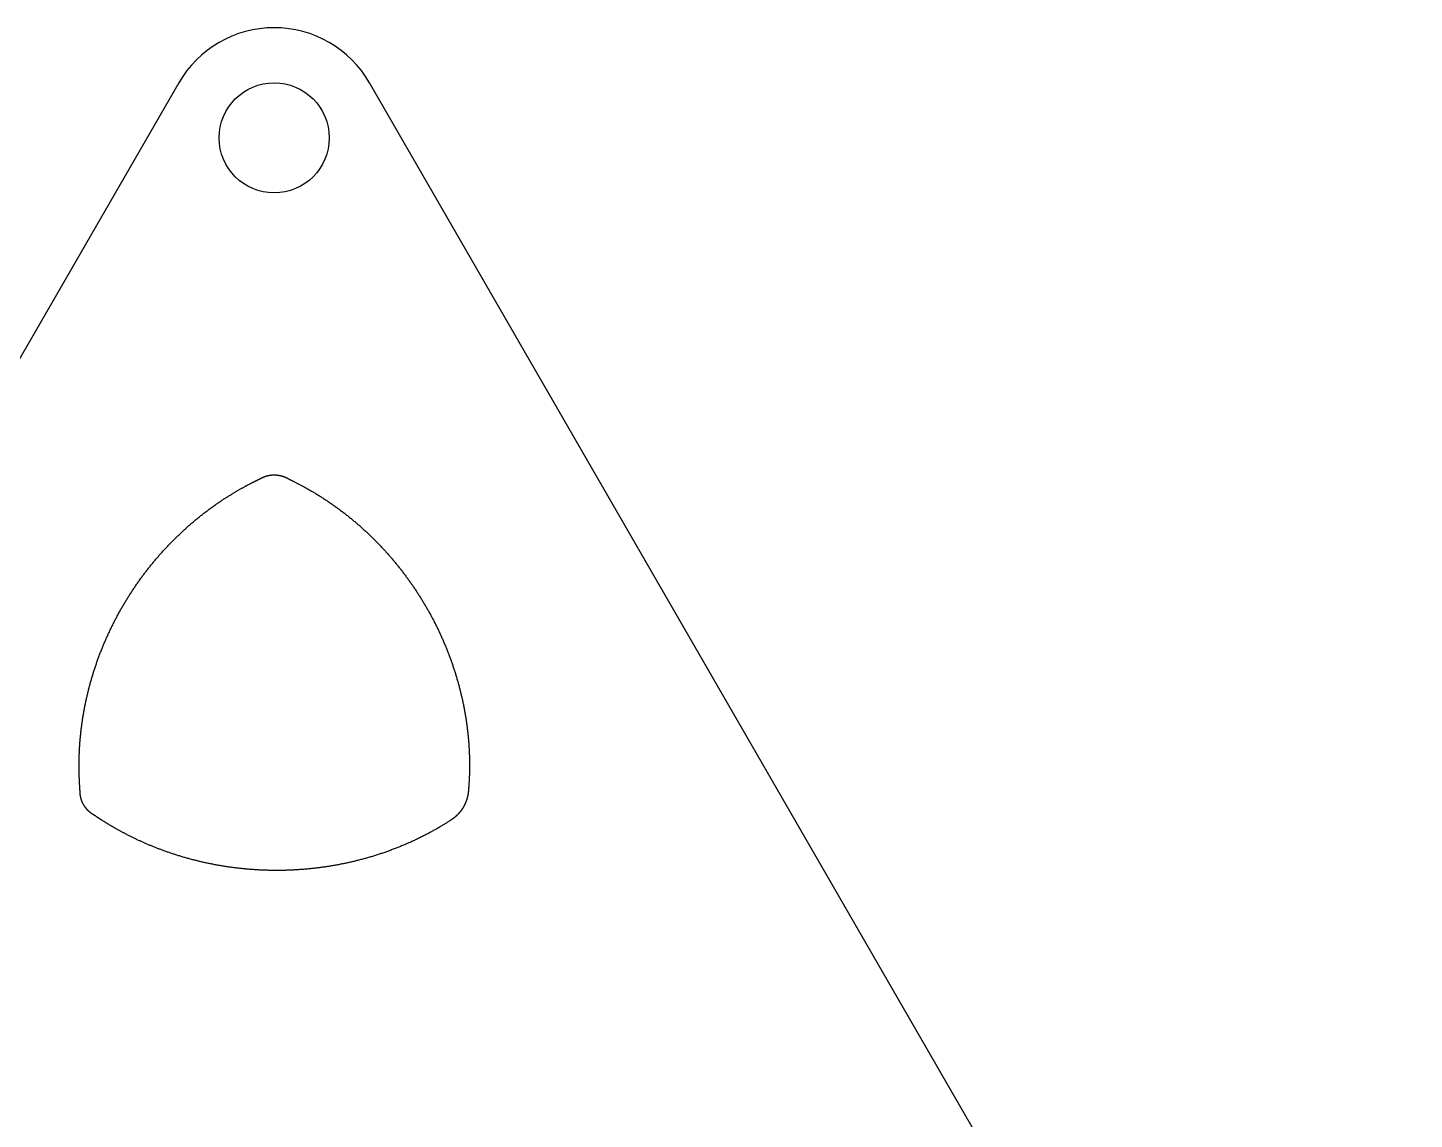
# Model space of a CAD drawing. Extents: x -3 to 136, y 0 to 121.
# Drawn here: x 59.95 to 97.74, y 91.74 to 121.47 of the extents above; entities that cross this region are included whole.
import ezdxf

# ---------------------------------------------------------------- set-up
doc = ezdxf.new("R2010")
doc.units = 0
doc.layers.get('0').update_dxf_attribs({"linetype": 'CONTINUOUS'})

msp = doc.modelspace()

# ---------------------------------------------------------------- linework, layer by layer
msp.add_lwpolyline([(69.2641, 119.9689, 0.5773503), (64.0679, 119.9689), (-2.5981, 4.5, 0.5773503), (0, 0), (133.332, 0, 0.5773503), (135.9301, 4.5)], format="xyb", close=True)
for points in [[(66.2935, 109.191, 0), (66.2961, 109.192, 0), (66.2988, 109.194, 0), (66.3014, 109.195, 0), (66.3041, 109.197, 0), (66.3068, 109.198, 0), (66.3095, 109.2, 0), (66.3121, 109.201, 0), (66.3148, 109.203, 0), (66.3175, 109.204, 0), (66.3202, 109.205, 0), (66.3229, 109.207, 0), (66.3257, 109.208, 0), (66.3284, 109.21, 0), (66.3311, 109.211, 0), (66.3338, 109.212, 0), (66.3366, 109.214, 0), (66.3393, 109.215, 0), (66.3421, 109.216, 0), (66.3448, 109.218, 0), (66.3476, 109.219, 0), (66.3504, 109.22, 0), (66.3531, 109.222, 0), (66.3559, 109.223, 0), (66.3587, 109.224, 0), (66.3615, 109.225, 0), (66.3643, 109.227, 0), (66.3671, 109.228, 0), (66.3699, 109.229, 0), (66.3727, 109.23, 0), (66.3755, 109.231, 0), (66.3783, 109.233, 0), (66.3812, 109.234, 0), (66.384, 109.235, 0), (66.3868, 109.236, 0), (66.3897, 109.237, 0), (66.3925, 109.238, 0), (66.3954, 109.239, 0), (66.3982, 109.24, 0), (66.4011, 109.242, 0), (66.4039, 109.243, 0), (66.4068, 109.244, 0), (66.4097, 109.245, 0), (66.4126, 109.246, 0), (66.4154, 109.247, 0), (66.4183, 109.248, 0), (66.4212, 109.249, 0), (66.4241, 109.25, 0), (66.427, 109.251, 0), (66.4299, 109.252, 0), (66.4328, 109.253, 0), (66.4357, 109.254, 0), (66.4386, 109.254, 0), (66.4416, 109.255, 0), (66.4445, 109.256, 0), (66.4474, 109.257, 0), (66.4503, 109.258, 0), (66.4533, 109.259, 0), (66.4562, 109.26, 0), (66.4592, 109.261, 0), (66.4621, 109.261, 0), (66.4651, 109.262, 0), (66.468, 109.263, 0), (66.471, 109.264, 0), (66.4739, 109.265, 0), (66.4769, 109.265, 0), (66.4798, 109.266, 0), (66.4828, 109.267, 0), (66.4858, 109.268, 0), (66.4888, 109.268, 0), (66.4917, 109.269, 0), (66.4947, 109.27, 0), (66.4977, 109.27, 0), (66.5007, 109.271, 0), (66.5037, 109.272, 0), (66.5067, 109.272, 0), (66.5097, 109.273, 0), (66.5127, 109.274, 0), (66.5157, 109.274, 0), (66.5187, 109.275, 0), (66.5217, 109.275, 0), (66.5247, 109.276, 0), (66.5277, 109.277, 0), (66.5307, 109.277, 0), (66.5337, 109.278, 0), (66.5367, 109.278, 0), (66.5397, 109.279, 0), (66.5428, 109.279, 0), (66.5458, 109.28, 0), (66.5488, 109.28, 0), (66.5518, 109.281, 0), (66.5549, 109.281, 0), (66.5579, 109.281, 0), (66.5609, 109.282, 0), (66.5639, 109.282, 0), (66.567, 109.283, 0), (66.57, 109.283, 0), (66.573, 109.283, 0), (66.5761, 109.284, 0), (66.5791, 109.284, 0), (66.5822, 109.285, 0), (66.5852, 109.285, 0), (66.5882, 109.285, 0), (66.5913, 109.285, 0), (66.5943, 109.286, 0), (66.5974, 109.286, 0), (66.6004, 109.286, 0), (66.6035, 109.287, 0), (66.6065, 109.287, 0), (66.6096, 109.287, 0), (66.6126, 109.287, 0), (66.6157, 109.287, 0), (66.6187, 109.288, 0), (66.6218, 109.288, 0), (66.6248, 109.288, 0), (66.6279, 109.288, 0), (66.6309, 109.288, 0), (66.634, 109.288, 0), (66.6371, 109.289, 0), (66.6401, 109.289, 0), (66.6432, 109.289, 0), (66.6462, 109.289, 0), (66.6493, 109.289, 0), (66.6523, 109.289, 0), (66.6554, 109.289, 0), (66.6585, 109.289, 0), (66.6615, 109.289, 0), (66.6646, 109.289, 0), (66.6676, 109.289, 0), (66.6707, 109.289, 0), (66.6738, 109.289, 0), (66.6768, 109.289, 0), (66.6799, 109.289, 0), (66.6829, 109.289, 0), (66.686, 109.289, 0), (66.689, 109.289, 0), (66.6921, 109.289, 0), (66.6952, 109.289, 0), (66.6982, 109.288, 0), (66.7013, 109.288, 0), (66.7043, 109.288, 0), (66.7074, 109.288, 0), (66.7104, 109.288, 0), (66.7135, 109.288, 0), (66.7165, 109.287, 0), (66.7196, 109.287, 0), (66.7226, 109.287, 0), (66.7257, 109.287, 0), (66.7288, 109.287, 0), (66.7318, 109.286, 0), (66.7348, 109.286, 0), (66.7379, 109.286, 0), (66.7409, 109.285, 0), (66.744, 109.285, 0), (66.747, 109.285, 0), (66.7501, 109.284, 0), (66.7531, 109.284, 0), (66.7562, 109.284, 0), (66.7592, 109.283, 0), (66.7622, 109.283, 0), (66.7653, 109.283, 0), (66.7683, 109.282, 0), (66.7713, 109.282, 0), (66.7744, 109.281, 0), (66.7774, 109.281, 0), (66.7804, 109.281, 0), (66.7834, 109.28, 0), (66.7865, 109.28, 0), (66.7895, 109.279, 0), (66.7925, 109.279, 0), (66.7955, 109.278, 0), (66.7985, 109.278, 0), (66.8016, 109.277, 0), (66.8046, 109.276, 0), (66.8076, 109.276, 0), (66.8106, 109.275, 0), (66.8136, 109.275, 0), (66.8166, 109.274, 0), (66.8196, 109.274, 0), (66.8226, 109.273, 0), (66.8256, 109.272, 0), (66.8286, 109.272, 0), (66.8315, 109.271, 0), (66.8345, 109.27, 0), (66.8375, 109.27, 0), (66.8405, 109.269, 0), (66.8435, 109.268, 0), (66.8464, 109.268, 0), (66.8494, 109.267, 0), (66.8524, 109.266, 0), (66.8553, 109.265, 0), (66.8583, 109.265, 0), (66.8612, 109.264, 0), (66.8642, 109.263, 0), (66.8671, 109.262, 0), (66.8701, 109.261, 0), (66.873, 109.261, 0), (66.876, 109.26, 0), (66.8789, 109.259, 0), (66.8818, 109.258, 0), (66.8848, 109.257, 0), (66.8877, 109.256, 0), (66.8906, 109.255, 0), (66.8935, 109.254, 0), (66.8964, 109.253, 0), (66.8993, 109.253, 0), (66.9023, 109.252, 0), (66.9052, 109.251, 0), (66.908, 109.25, 0), (66.9109, 109.249, 0), (66.9138, 109.248, 0), (66.9167, 109.247, 0), (66.9196, 109.246, 0), (66.9225, 109.245, 0), (66.9253, 109.244, 0), (66.9282, 109.243, 0), (66.9311, 109.241, 0), (66.9339, 109.24, 0), (66.9368, 109.239, 0), (66.9396, 109.238, 0), (66.9425, 109.237, 0), (66.9453, 109.236, 0), (66.9481, 109.235, 0), (66.951, 109.234, 0), (66.9538, 109.233, 0), (66.9566, 109.231, 0), (66.9594, 109.23, 0), (66.9622, 109.229, 0), (66.965, 109.228, 0), (66.9678, 109.227, 0), (66.9706, 109.225, 0), (66.9734, 109.224, 0), (66.9762, 109.223, 0), (66.9789, 109.222, 0), (66.9817, 109.22, 0), (66.9845, 109.219, 0), (66.9872, 109.218, 0), (66.99, 109.216, 0), (66.9927, 109.215, 0), (66.9955, 109.214, 0), (66.9982, 109.212, 0), (67.0009, 109.211, 0), (67.0037, 109.21, 0), (67.0064, 109.208, 0), (67.0091, 109.207, 0), (67.0118, 109.205, 0), (67.0145, 109.204, 0), (67.0172, 109.203, 0), (67.0199, 109.201, 0), (67.0226, 109.2, 0), (67.0252, 109.198, 0), (67.0279, 109.197, 0), (67.0306, 109.195, 0), (67.0332, 109.194, 0), (67.0359, 109.192, 0), (67.0385, 109.191, 0)], [(61.3749, 100.671, 0), (61.3749, 100.675, 0), (61.3748, 100.679, 0), (61.3745, 100.684, 0), (61.3742, 100.69, 0), (61.3739, 100.697, 0), (61.3734, 100.705, 0), (61.3729, 100.713, 0), (61.3723, 100.722, 0), (61.3717, 100.732, 0), (61.371, 100.743, 0), (61.3703, 100.754, 0), (61.3695, 100.766, 0), (61.3687, 100.779, 0), (61.3679, 100.792, 0), (61.367, 100.806, 0), (61.3661, 100.821, 0), (61.3651, 100.837, 0), (61.3642, 100.853, 0), (61.3633, 100.869, 0), (61.3623, 100.887, 0), (61.3613, 100.905, 0), (61.3604, 100.923, 0), (61.3594, 100.942, 0), (61.3585, 100.962, 0), (61.3576, 100.982, 0), (61.3567, 101.003, 0), (61.3558, 101.025, 0), (61.3549, 101.046, 0), (61.3541, 101.069, 0), (61.3533, 101.092, 0), (61.3526, 101.115, 0), (61.3519, 101.139, 0), (61.3513, 101.163, 0), (61.3508, 101.188, 0), (61.3502, 101.213, 0), (61.3498, 101.239, 0), (61.3494, 101.265, 0), (61.3492, 101.291, 0), (61.349, 101.318, 0), (61.3488, 101.345, 0), (61.3488, 101.371, 0), (61.3489, 101.398, 0), (61.349, 101.424, 0), (61.3492, 101.451, 0), (61.3495, 101.477, 0), (61.3499, 101.504, 0), (61.3504, 101.53, 0), (61.351, 101.557, 0), (61.3516, 101.583, 0), (61.3523, 101.61, 0), (61.3531, 101.636, 0), (61.354, 101.662, 0), (61.355, 101.689, 0), (61.3561, 101.715, 0), (61.3572, 101.742, 0), (61.3585, 101.768, 0), (61.3598, 101.795, 0), (61.3612, 101.821, 0), (61.3627, 101.847, 0), (61.3642, 101.874, 0), (61.3659, 101.9, 0), (61.3676, 101.926, 0), (61.3694, 101.953, 0), (61.3713, 101.979, 0), (61.3733, 102.005, 0), (61.3754, 102.032, 0), (61.3776, 102.058, 0), (61.3798, 102.084, 0), (61.3821, 102.111, 0), (61.3845, 102.137, 0), (61.387, 102.163, 0), (61.3895, 102.189, 0), (61.3922, 102.216, 0), (61.3949, 102.242, 0), (61.3977, 102.268, 0), (61.4006, 102.294, 0), (61.4036, 102.321, 0), (61.4067, 102.347, 0), (61.4098, 102.373, 0), (61.413, 102.399, 0), (61.4163, 102.425, 0), (61.4197, 102.451, 0), (61.4232, 102.478, 0), (61.4267, 102.504, 0), (61.4304, 102.53, 0), (61.4341, 102.556, 0), (61.4379, 102.582, 0), (61.4418, 102.608, 0), (61.4457, 102.634, 0), (61.4498, 102.66, 0), (61.4539, 102.686, 0), (61.4581, 102.712, 0), (61.4624, 102.738, 0), (61.4667, 102.764, 0), (61.4712, 102.79, 0), (61.4757, 102.816, 0), (61.4803, 102.842, 0), (61.485, 102.868, 0), (61.4897, 102.894, 0), (61.4946, 102.92, 0), (61.4995, 102.946, 0), (61.5045, 102.972, 0), (61.5096, 102.998, 0), (61.5147, 103.023, 0), (61.52, 103.049, 0), (61.5253, 103.075, 0), (61.5307, 103.101, 0), (61.5362, 103.127, 0), (61.5417, 103.152, 0), (61.5474, 103.178, 0), (61.5531, 103.204, 0), (61.5589, 103.23, 0), (61.5647, 103.255, 0), (61.5707, 103.281, 0), (61.5767, 103.307, 0), (61.5828, 103.332, 0), (61.589, 103.358, 0), (61.5953, 103.384, 0), (61.6016, 103.409, 0), (61.608, 103.435, 0), (61.6145, 103.46, 0), (61.6211, 103.486, 0), (61.6277, 103.511, 0), (61.6345, 103.537, 0), (61.6413, 103.562, 0), (61.6481, 103.588, 0), (61.6551, 103.613, 0), (61.6621, 103.638, 0), (61.6693, 103.664, 0), (61.6764, 103.689, 0), (61.6837, 103.714, 0), (61.691, 103.74, 0), (61.6985, 103.765, 0), (61.706, 103.79, 0), (61.7135, 103.816, 0), (61.7212, 103.841, 0), (61.7289, 103.866, 0), (61.7367, 103.891, 0), (61.7446, 103.916, 0), (61.7525, 103.941, 0), (61.7605, 103.966, 0), (61.7686, 103.991, 0), (61.7768, 104.017, 0), (61.7851, 104.042, 0), (61.7934, 104.067, 0), (61.8018, 104.092, 0), (61.8103, 104.116, 0), (61.8188, 104.141, 0), (61.8274, 104.166, 0), (61.8361, 104.191, 0), (61.8449, 104.216, 0), (61.8537, 104.241, 0), (61.8627, 104.266, 0), (61.8717, 104.29, 0), (61.8807, 104.315, 0), (61.8899, 104.34, 0), (61.8991, 104.365, 0), (61.9084, 104.389, 0), (61.9178, 104.414, 0), (61.9272, 104.438, 0), (61.9367, 104.463, 0), (61.9463, 104.488, 0), (61.956, 104.512, 0), (61.9657, 104.537, 0), (61.9755, 104.561, 0), (61.9854, 104.585, 0), (61.9953, 104.61, 0), (62.0053, 104.634, 0), (62.0154, 104.659, 0), (62.0256, 104.683, 0), (62.0358, 104.707, 0), (62.0462, 104.731, 0), (62.0565, 104.756, 0), (62.067, 104.78, 0), (62.0775, 104.804, 0), (62.0881, 104.828, 0), (62.0988, 104.852, 0), (62.1096, 104.876, 0), (62.1204, 104.9, 0), (62.1313, 104.924, 0), (62.1422, 104.948, 0), (62.1533, 104.972, 0), (62.1644, 104.996, 0), (62.1755, 105.02, 0), (62.1868, 105.044, 0), (62.1981, 105.068, 0), (62.2095, 105.091, 0), (62.2209, 105.115, 0), (62.2325, 105.139, 0), (62.244, 105.163, 0), (62.2557, 105.186, 0), (62.2675, 105.21, 0), (62.2793, 105.233, 0), (62.2911, 105.257, 0), (62.3031, 105.281, 0), (62.3151, 105.304, 0), (62.3272, 105.327, 0), (62.3393, 105.351, 0), (62.3516, 105.374, 0), (62.3639, 105.398, 0), (62.3762, 105.421, 0), (62.3887, 105.444, 0), (62.4012, 105.467, 0), (62.4137, 105.49, 0), (62.4264, 105.514, 0), (62.4391, 105.537, 0), (62.4519, 105.56, 0), (62.4647, 105.583, 0), (62.4776, 105.606, 0), (62.4906, 105.629, 0), (62.5037, 105.652, 0), (62.5168, 105.675, 0), (62.53, 105.698, 0), (62.5432, 105.72, 0), (62.5566, 105.743, 0), (62.57, 105.766, 0), (62.5834, 105.789, 0), (62.5969, 105.811, 0), (62.6105, 105.834, 0), (62.6242, 105.856, 0), (62.6379, 105.879, 0), (62.6517, 105.901, 0), (62.6656, 105.924, 0), (62.6795, 105.946, 0), (62.6935, 105.969, 0), (62.7075, 105.991, 0), (62.7217, 106.013, 0), (62.7358, 106.035, 0), (62.7501, 106.058, 0), (62.7644, 106.08, 0), (62.7788, 106.102, 0), (62.7932, 106.124, 0), (62.8077, 106.146, 0), (62.8223, 106.168, 0), (62.837, 106.19, 0), (62.8517, 106.212, 0), (62.8664, 106.234, 0), (62.8813, 106.255, 0), (62.8962, 106.277, 0), (62.9111, 106.299, 0), (62.9261, 106.321, 0), (62.9412, 106.342, 0), (62.9564, 106.364, 0), (62.9716, 106.385, 0), (62.9869, 106.407, 0), (63.0022, 106.428, 0), (63.0176, 106.45, 0), (63.0331, 106.471, 0), (63.0486, 106.492, 0), (63.0642, 106.514, 0), (63.0799, 106.535, 0), (63.0956, 106.556, 0), (63.1114, 106.577, 0), (63.1272, 106.598, 0), (63.1431, 106.619, 0), (63.1591, 106.64, 0), (63.1751, 106.661, 0), (63.1912, 106.682, 0), (63.2073, 106.703, 0), (63.2236, 106.724, 0), (63.2398, 106.744, 0), (63.2562, 106.765, 0), (63.2726, 106.786, 0), (63.289, 106.806, 0), (63.3055, 106.827, 0), (63.3221, 106.847, 0), (63.3388, 106.868, 0), (63.3555, 106.888, 0), (63.3722, 106.908, 0), (63.389, 106.929, 0), (63.4059, 106.949, 0), (63.4229, 106.969, 0), (63.4399, 106.989, 0), (63.4569, 107.009, 0), (63.4741, 107.029, 0), (63.4912, 107.049, 0), (63.5085, 107.069, 0), (63.5258, 107.089, 0), (63.5431, 107.109, 0), (63.5606, 107.129, 0), (63.578, 107.148, 0), (63.5956, 107.168, 0), (63.6132, 107.188, 0), (63.6308, 107.207, 0), (63.6485, 107.227, 0), (63.6663, 107.246, 0), (63.6841, 107.265, 0), (63.702, 107.285, 0), (63.7199, 107.304, 0), (63.738, 107.323, 0), (63.756, 107.342, 0), (63.7741, 107.362, 0), (63.7923, 107.381, 0), (63.8105, 107.4, 0), (63.8288, 107.419, 0), (63.8472, 107.438, 0), (63.8656, 107.456, 0), (63.884, 107.475, 0), (63.9025, 107.494, 0), (63.9211, 107.513, 0), (63.9398, 107.531, 0), (63.9584, 107.55, 0), (63.9772, 107.568, 0), (63.996, 107.587, 0), (64.0148, 107.605, 0), (64.0337, 107.623, 0), (64.0527, 107.642, 0), (64.0717, 107.66, 0), (64.0908, 107.678, 0), (64.11, 107.696, 0), (64.1291, 107.714, 0), (64.1484, 107.732, 0), (64.1677, 107.75, 0), (64.187, 107.768, 0), (64.2064, 107.786, 0), (64.2259, 107.804, 0), (64.2454, 107.821, 0), (64.265, 107.839, 0), (64.2846, 107.856, 0), (64.3043, 107.874, 0), (64.324, 107.891, 0), (64.3438, 107.909, 0), (64.3637, 107.926, 0), (64.3836, 107.943, 0), (64.4035, 107.961, 0), (64.4235, 107.978, 0), (64.4436, 107.995, 0), (64.4637, 108.012, 0), (64.4839, 108.029, 0), (64.5041, 108.046, 0), (64.5244, 108.063, 0), (64.5447, 108.079, 0), (64.565, 108.096, 0), (64.5855, 108.113, 0), (64.606, 108.129, 0), (64.6265, 108.146, 0), (64.6471, 108.162, 0), (64.6677, 108.179, 0), (64.6884, 108.195, 0), (64.7091, 108.211, 0), (64.7299, 108.228, 0), (64.7508, 108.244, 0), (64.7717, 108.26, 0), (64.7926, 108.276, 0), (64.8136, 108.292, 0), (64.8347, 108.308, 0), (64.8557, 108.323, 0), (64.8768, 108.339, 0), (64.8977, 108.355, 0), (64.9185, 108.37, 0), (64.9393, 108.385, 0), (64.96, 108.4, 0), (64.9806, 108.415, 0), (65.0011, 108.43, 0), (65.0216, 108.444, 0), (65.0419, 108.459, 0), (65.0622, 108.473, 0), (65.0823, 108.487, 0), (65.1024, 108.501, 0), (65.1224, 108.515, 0), (65.1422, 108.528, 0), (65.162, 108.542, 0), (65.1817, 108.555, 0), (65.2012, 108.568, 0), (65.2207, 108.581, 0), (65.2401, 108.594, 0), (65.2593, 108.607, 0), (65.2785, 108.62, 0), (65.2975, 108.632, 0), (65.3165, 108.644, 0), (65.3353, 108.657, 0), (65.354, 108.669, 0), (65.3726, 108.68, 0), (65.391, 108.692, 0), (65.4094, 108.704, 0), (65.4276, 108.715, 0), (65.4457, 108.726, 0), (65.4637, 108.738, 0), (65.4815, 108.749, 0), (65.4993, 108.759, 0), (65.5169, 108.77, 0), (65.5343, 108.781, 0), (65.5517, 108.791, 0), (65.5689, 108.802, 0), (65.586, 108.812, 0), (65.6029, 108.822, 0), (65.6197, 108.832, 0), (65.6363, 108.841, 0), (65.6529, 108.851, 0), (65.6692, 108.861, 0), (65.6855, 108.87, 0), (65.7015, 108.879, 0), (65.7175, 108.888, 0), (65.7333, 108.897, 0), (65.7489, 108.906, 0), (65.7644, 108.915, 0), (65.7797, 108.923, 0), (65.7949, 108.932, 0), (65.8099, 108.94, 0), (65.8248, 108.948, 0), (65.8394, 108.956, 0), (65.854, 108.964, 0), (65.8684, 108.972, 0), (65.8826, 108.98, 0), (65.8966, 108.987, 0), (65.9105, 108.995, 0), (65.9242, 109.002, 0), (65.9377, 109.009, 0), (65.9511, 109.016, 0), (65.9643, 109.023, 0), (65.9773, 109.03, 0), (65.9901, 109.037, 0), (66.0027, 109.044, 0), (66.0152, 109.05, 0), (66.0275, 109.056, 0), (66.0396, 109.063, 0), (66.0515, 109.069, 0), (66.0633, 109.075, 0), (66.0748, 109.081, 0), (66.0862, 109.086, 0), (66.0973, 109.092, 0), (66.1083, 109.098, 0), (66.1191, 109.103, 0), (66.1296, 109.108, 0), (66.14, 109.114, 0), (66.1502, 109.119, 0), (66.1602, 109.124, 0), (66.17, 109.129, 0), (66.1795, 109.133, 0), (66.1889, 109.138, 0), (66.198, 109.143, 0), (66.2069, 109.147, 0), (66.2155, 109.151, 0), (66.2238, 109.155, 0), (66.2317, 109.159, 0), (66.2392, 109.163, 0), (66.2464, 109.167, 0), (66.2532, 109.17, 0), (66.2595, 109.173, 0), (66.2655, 109.176, 0), (66.2709, 109.179, 0), (66.276, 109.181, 0), (66.2805, 109.184, 0), (66.2845, 109.186, 0), (66.2881, 109.188, 0), (66.2911, 109.189, 0), (66.2935, 109.191, 0)], [(67.0385, 109.191, 0), (67.0413, 109.189, 0), (67.0448, 109.187, 0), (67.0489, 109.185, 0), (67.0536, 109.183, 0), (67.059, 109.18, 0), (67.065, 109.177, 0), (67.0716, 109.174, 0), (67.0788, 109.17, 0), (67.0866, 109.166, 0), (67.095, 109.162, 0), (67.104, 109.157, 0), (67.1135, 109.153, 0), (67.1236, 109.148, 0), (67.1342, 109.142, 0), (67.1453, 109.137, 0), (67.157, 109.131, 0), (67.1692, 109.125, 0), (67.1819, 109.119, 0), (67.1951, 109.112, 0), (67.2087, 109.105, 0), (67.2229, 109.098, 0), (67.2375, 109.09, 0), (67.2526, 109.083, 0), (67.2681, 109.075, 0), (67.284, 109.067, 0), (67.3004, 109.058, 0), (67.3172, 109.049, 0), (67.3344, 109.04, 0), (67.352, 109.031, 0), (67.37, 109.022, 0), (67.3884, 109.012, 0), (67.4072, 109.002, 0), (67.4263, 108.991, 0), (67.4457, 108.981, 0), (67.4655, 108.97, 0), (67.4857, 108.959, 0), (67.5061, 108.948, 0), (67.5269, 108.936, 0), (67.548, 108.925, 0), (67.5693, 108.913, 0), (67.591, 108.9, 0), (67.6129, 108.888, 0), (67.6351, 108.875, 0), (67.6575, 108.862, 0), (67.6799, 108.849, 0), (67.7023, 108.836, 0), (67.7246, 108.823, 0), (67.7469, 108.81, 0), (67.7692, 108.796, 0), (67.7914, 108.783, 0), (67.8135, 108.769, 0), (67.8356, 108.756, 0), (67.8577, 108.742, 0), (67.8797, 108.729, 0), (67.9016, 108.715, 0), (67.9236, 108.701, 0), (67.9454, 108.687, 0), (67.9672, 108.674, 0), (67.989, 108.66, 0), (68.0108, 108.646, 0), (68.0324, 108.631, 0), (68.0541, 108.617, 0), (68.0757, 108.603, 0), (68.0972, 108.589, 0), (68.1187, 108.574, 0), (68.1401, 108.56, 0), (68.1615, 108.545, 0), (68.1829, 108.531, 0), (68.2042, 108.516, 0), (68.2254, 108.502, 0), (68.2466, 108.487, 0), (68.2678, 108.472, 0), (68.2889, 108.457, 0), (68.31, 108.442, 0), (68.331, 108.427, 0), (68.352, 108.412, 0), (68.3729, 108.397, 0), (68.3938, 108.382, 0), (68.4146, 108.367, 0), (68.4354, 108.351, 0), (68.4561, 108.336, 0), (68.4768, 108.321, 0), (68.4974, 108.305, 0), (68.518, 108.29, 0), (68.5385, 108.274, 0), (68.559, 108.258, 0), (68.5794, 108.242, 0), (68.5998, 108.227, 0), (68.6202, 108.211, 0), (68.6405, 108.195, 0), (68.6607, 108.179, 0), (68.6809, 108.163, 0), (68.701, 108.147, 0), (68.7211, 108.131, 0), (68.7412, 108.114, 0), (68.7612, 108.098, 0), (68.7811, 108.082, 0), (68.801, 108.065, 0), (68.8208, 108.049, 0), (68.8406, 108.032, 0), (68.8604, 108.016, 0), (68.8801, 107.999, 0), (68.8997, 107.982, 0), (68.9193, 107.966, 0), (68.9389, 107.949, 0), (68.9584, 107.932, 0), (68.9778, 107.915, 0), (68.9972, 107.898, 0), (69.0166, 107.881, 0), (69.0359, 107.864, 0), (69.0551, 107.847, 0), (69.0743, 107.829, 0), (69.0935, 107.812, 0), (69.1125, 107.795, 0), (69.1316, 107.777, 0), (69.1506, 107.76, 0), (69.1695, 107.742, 0), (69.1884, 107.725, 0), (69.2072, 107.707, 0), (69.226, 107.689, 0), (69.2447, 107.672, 0), (69.2633, 107.654, 0), (69.2819, 107.636, 0), (69.3005, 107.618, 0), (69.319, 107.6, 0), (69.3375, 107.582, 0), (69.3559, 107.564, 0), (69.3742, 107.546, 0), (69.3925, 107.528, 0), (69.4107, 107.51, 0), (69.4289, 107.491, 0), (69.447, 107.473, 0), (69.4651, 107.455, 0), (69.4831, 107.436, 0), (69.5011, 107.418, 0), (69.519, 107.399, 0), (69.5369, 107.381, 0), (69.5547, 107.362, 0), (69.5724, 107.343, 0), (69.5901, 107.324, 0), (69.6077, 107.306, 0), (69.6253, 107.287, 0), (69.6428, 107.268, 0), (69.6603, 107.249, 0), (69.6777, 107.23, 0), (69.6951, 107.211, 0), (69.7124, 107.192, 0), (69.7296, 107.173, 0), (69.7468, 107.153, 0), (69.7639, 107.134, 0), (69.781, 107.115, 0), (69.798, 107.095, 0), (69.815, 107.076, 0), (69.8319, 107.057, 0), (69.8487, 107.037, 0), (69.8655, 107.018, 0), (69.8823, 106.998, 0), (69.8989, 106.978, 0), (69.9156, 106.959, 0), (69.9321, 106.939, 0), (69.9486, 106.919, 0), (69.9651, 106.899, 0), (69.9815, 106.879, 0), (69.9978, 106.859, 0), (70.0141, 106.839, 0), (70.0303, 106.819, 0), (70.0464, 106.799, 0), (70.0625, 106.779, 0), (70.0786, 106.759, 0), (70.0946, 106.739, 0), (70.1105, 106.718, 0), (70.1264, 106.698, 0), (70.1422, 106.678, 0), (70.1579, 106.657, 0), (70.1736, 106.637, 0), (70.1892, 106.616, 0), (70.2048, 106.596, 0), (70.2203, 106.575, 0), (70.2358, 106.555, 0), (70.2512, 106.534, 0), (70.2665, 106.513, 0), (70.2818, 106.492, 0), (70.297, 106.472, 0), (70.3121, 106.451, 0), (70.3272, 106.43, 0), (70.3423, 106.409, 0), (70.3572, 106.388, 0), (70.3721, 106.367, 0), (70.387, 106.346, 0), (70.4018, 106.325, 0), (70.4165, 106.304, 0), (70.4312, 106.282, 0), (70.4458, 106.261, 0), (70.4603, 106.24, 0), (70.4748, 106.219, 0), (70.4892, 106.197, 0), (70.5036, 106.176, 0), (70.5179, 106.154, 0), (70.5322, 106.133, 0), (70.5463, 106.111, 0), (70.5604, 106.09, 0), (70.5745, 106.068, 0), (70.5885, 106.046, 0), (70.6024, 106.025, 0), (70.6163, 106.003, 0), (70.6301, 105.981, 0), (70.6438, 105.959, 0), (70.6575, 105.937, 0), (70.6711, 105.916, 0), (70.6847, 105.894, 0), (70.6982, 105.872, 0), (70.7116, 105.85, 0), (70.725, 105.828, 0), (70.7383, 105.805, 0), (70.7515, 105.783, 0), (70.7647, 105.761, 0), (70.7778, 105.739, 0), (70.7909, 105.717, 0), (70.8038, 105.694, 0), (70.8168, 105.672, 0), (70.8296, 105.65, 0), (70.8424, 105.627, 0), (70.8551, 105.605, 0), (70.8678, 105.582, 0), (70.8804, 105.56, 0), (70.8929, 105.537, 0), (70.9054, 105.515, 0), (70.9178, 105.492, 0), (70.9301, 105.469, 0), (70.9424, 105.447, 0), (70.9546, 105.424, 0), (70.9668, 105.401, 0), (70.9788, 105.378, 0), (70.9909, 105.355, 0), (71.0028, 105.333, 0), (71.0147, 105.31, 0), (71.0265, 105.287, 0), (71.0383, 105.264, 0), (71.0499, 105.241, 0), (71.0616, 105.218, 0), (71.0731, 105.195, 0), (71.0846, 105.172, 0), (71.096, 105.148, 0), (71.1073, 105.125, 0), (71.1186, 105.102, 0), (71.1298, 105.079, 0), (71.141, 105.055, 0), (71.1521, 105.032, 0), (71.1631, 105.009, 0), (71.174, 104.985, 0), (71.1849, 104.962, 0), (71.1957, 104.939, 0), (71.2064, 104.915, 0), (71.2171, 104.892, 0), (71.2277, 104.868, 0), (71.2382, 104.845, 0), (71.2487, 104.821, 0), (71.2591, 104.797, 0), (71.2694, 104.774, 0), (71.2797, 104.75, 0), (71.2899, 104.726, 0), (71.3, 104.703, 0), (71.31, 104.679, 0), (71.32, 104.655, 0), (71.3299, 104.631, 0), (71.3398, 104.608, 0), (71.3495, 104.584, 0), (71.3592, 104.56, 0), (71.3689, 104.536, 0), (71.3784, 104.512, 0), (71.3879, 104.488, 0), (71.3974, 104.464, 0), (71.4067, 104.44, 0), (71.416, 104.416, 0), (71.4252, 104.392, 0), (71.4343, 104.368, 0), (71.4434, 104.344, 0), (71.4524, 104.319, 0), (71.4613, 104.295, 0), (71.4702, 104.271, 0), (71.479, 104.247, 0), (71.4877, 104.222, 0), (71.4964, 104.198, 0), (71.5049, 104.174, 0), (71.5134, 104.15, 0), (71.5219, 104.125, 0), (71.5302, 104.101, 0), (71.5385, 104.076, 0), (71.5467, 104.052, 0), (71.5549, 104.028, 0), (71.5629, 104.003, 0), (71.5709, 103.979, 0), (71.5789, 103.954, 0), (71.5867, 103.93, 0), (71.5945, 103.905, 0), (71.6022, 103.88, 0), (71.6099, 103.856, 0), (71.6174, 103.831, 0), (71.6249, 103.806, 0), (71.6323, 103.782, 0), (71.6397, 103.757, 0), (71.6469, 103.732, 0), (71.6541, 103.708, 0), (71.6613, 103.683, 0), (71.6683, 103.658, 0), (71.6753, 103.633, 0), (71.6822, 103.609, 0), (71.689, 103.584, 0), (71.6958, 103.559, 0), (71.7025, 103.534, 0), (71.7091, 103.509, 0), (71.7156, 103.484, 0), (71.7221, 103.459, 0), (71.7285, 103.434, 0), (71.7348, 103.409, 0), (71.741, 103.384, 0), (71.7472, 103.359, 0), (71.7533, 103.334, 0), (71.7593, 103.309, 0), (71.7652, 103.284, 0), (71.7711, 103.259, 0), (71.7769, 103.234, 0), (71.7826, 103.209, 0), (71.7882, 103.184, 0), (71.7938, 103.159, 0), (71.7993, 103.134, 0), (71.8047, 103.108, 0), (71.81, 103.083, 0), (71.8153, 103.058, 0), (71.8204, 103.033, 0), (71.8256, 103.008, 0), (71.8306, 102.982, 0), (71.8355, 102.957, 0), (71.8404, 102.932, 0), (71.8452, 102.906, 0), (71.8499, 102.881, 0), (71.8546, 102.856, 0), (71.8591, 102.83, 0), (71.8636, 102.805, 0), (71.8681, 102.78, 0), (71.8724, 102.754, 0), (71.8767, 102.729, 0), (71.8808, 102.704, 0), (71.8849, 102.678, 0), (71.889, 102.653, 0), (71.8929, 102.627, 0), (71.8968, 102.602, 0), (71.9006, 102.576, 0), (71.9043, 102.551, 0), (71.9079, 102.525, 0), (71.9115, 102.5, 0), (71.915, 102.474, 0), (71.9184, 102.449, 0), (71.9217, 102.423, 0), (71.925, 102.398, 0), (71.9281, 102.372, 0), (71.9312, 102.347, 0), (71.9342, 102.321, 0), (71.9372, 102.296, 0), (71.94, 102.27, 0), (71.9428, 102.244, 0), (71.9455, 102.219, 0), (71.9481, 102.193, 0), (71.9506, 102.168, 0), (71.9531, 102.142, 0), (71.9555, 102.116, 0), (71.9578, 102.091, 0), (71.96, 102.065, 0), (71.9621, 102.04, 0), (71.9641, 102.014, 0), (71.966, 101.989, 0), (71.9679, 101.964, 0), (71.9696, 101.94, 0), (71.9713, 101.915, 0), (71.9729, 101.89, 0), (71.9744, 101.866, 0), (71.9758, 101.842, 0), (71.9772, 101.818, 0), (71.9784, 101.794, 0), (71.9796, 101.771, 0), (71.9807, 101.747, 0), (71.9817, 101.724, 0), (71.9827, 101.701, 0), (71.9836, 101.678, 0), (71.9844, 101.656, 0), (71.9851, 101.633, 0), (71.9858, 101.611, 0), (71.9864, 101.589, 0), (71.9869, 101.567, 0), (71.9874, 101.545, 0), (71.9878, 101.524, 0), (71.9882, 101.502, 0), (71.9885, 101.481, 0), (71.9887, 101.46, 0), (71.9889, 101.439, 0), (71.989, 101.419, 0), (71.9891, 101.399, 0), (71.9891, 101.378, 0), (71.9891, 101.358, 0), (71.989, 101.339, 0), (71.9889, 101.319, 0), (71.9887, 101.3, 0), (71.9885, 101.281, 0), (71.9882, 101.262, 0), (71.9879, 101.243, 0), (71.9876, 101.224, 0), (71.9872, 101.206, 0), (71.9868, 101.188, 0), (71.9863, 101.17, 0), (71.9858, 101.152, 0), (71.9853, 101.135, 0), (71.9847, 101.118, 0), (71.9841, 101.101, 0), (71.9835, 101.084, 0), (71.9829, 101.067, 0), (71.9822, 101.051, 0), (71.9815, 101.035, 0), (71.9808, 101.019, 0), (71.98, 101.003, 0), (71.9793, 100.988, 0), (71.9785, 100.973, 0), (71.9777, 100.958, 0), (71.9769, 100.943, 0), (71.9761, 100.928, 0), (71.9752, 100.914, 0), (71.9744, 100.9, 0), (71.9735, 100.886, 0), (71.9726, 100.873, 0), (71.9717, 100.859, 0), (71.9708, 100.846, 0), (71.9699, 100.833, 0), (71.969, 100.821, 0), (71.9681, 100.808, 0), (71.9672, 100.796, 0), (71.9664, 100.784, 0), (71.9655, 100.773, 0), (71.9646, 100.761, 0), (71.9637, 100.75, 0), (71.9628, 100.739, 0), (71.9619, 100.729, 0), (71.9611, 100.718, 0), (71.9602, 100.708, 0), (71.9594, 100.699, 0), (71.9587, 100.69, 0), (71.9581, 100.683, 0), (71.9575, 100.677, 0), (71.9571, 100.671, 0)], [(61.7474, 100.026, 0), (61.7448, 100.028, 0), (61.7421, 100.029, 0), (61.7395, 100.031, 0), (61.7369, 100.032, 0), (61.7343, 100.034, 0), (61.7317, 100.036, 0), (61.7291, 100.037, 0), (61.7265, 100.039, 0), (61.7239, 100.04, 0), (61.7213, 100.042, 0), (61.7187, 100.044, 0), (61.7161, 100.045, 0), (61.7136, 100.047, 0), (61.711, 100.049, 0), (61.7085, 100.05, 0), (61.7059, 100.052, 0), (61.7034, 100.054, 0), (61.7009, 100.055, 0), (61.6984, 100.057, 0), (61.6959, 100.059, 0), (61.6933, 100.061, 0), (61.6909, 100.062, 0), (61.6884, 100.064, 0), (61.6859, 100.066, 0), (61.6834, 100.068, 0), (61.6809, 100.07, 0), (61.6785, 100.071, 0), (61.676, 100.073, 0), (61.6736, 100.075, 0), (61.6712, 100.077, 0), (61.6687, 100.079, 0), (61.6663, 100.081, 0), (61.6639, 100.083, 0), (61.6615, 100.084, 0), (61.6591, 100.086, 0), (61.6567, 100.088, 0), (61.6543, 100.09, 0), (61.652, 100.092, 0), (61.6496, 100.094, 0), (61.6473, 100.096, 0), (61.6449, 100.098, 0), (61.6426, 100.1, 0), (61.6402, 100.102, 0), (61.6379, 100.104, 0), (61.6356, 100.106, 0), (61.6333, 100.108, 0), (61.631, 100.11, 0), (61.6287, 100.112, 0), (61.6264, 100.114, 0), (61.6242, 100.116, 0), (61.6219, 100.118, 0), (61.6196, 100.12, 0), (61.6174, 100.122, 0), (61.6151, 100.124, 0), (61.6129, 100.126, 0), (61.6107, 100.128, 0), (61.6085, 100.131, 0), (61.6063, 100.133, 0), (61.6041, 100.135, 0), (61.6019, 100.137, 0), (61.5997, 100.139, 0), (61.5975, 100.141, 0), (61.5954, 100.143, 0), (61.5932, 100.146, 0), (61.5911, 100.148, 0), (61.5889, 100.15, 0), (61.5868, 100.152, 0), (61.5847, 100.154, 0), (61.5826, 100.157, 0), (61.5805, 100.159, 0), (61.5784, 100.161, 0), (61.5763, 100.163, 0), (61.5742, 100.166, 0), (61.5722, 100.168, 0), (61.5701, 100.17, 0), (61.5681, 100.172, 0), (61.566, 100.175, 0), (61.564, 100.177, 0), (61.562, 100.179, 0), (61.56, 100.182, 0), (61.558, 100.184, 0), (61.556, 100.186, 0), (61.554, 100.189, 0), (61.5521, 100.191, 0), (61.5501, 100.193, 0), (61.5481, 100.196, 0), (61.5462, 100.198, 0), (61.5443, 100.2, 0), (61.5424, 100.203, 0), (61.5404, 100.205, 0), (61.5385, 100.207, 0), (61.5366, 100.21, 0), (61.5348, 100.212, 0), (61.5329, 100.215, 0), (61.531, 100.217, 0), (61.5292, 100.22, 0), (61.5273, 100.222, 0), (61.5255, 100.224, 0), (61.5237, 100.227, 0), (61.5218, 100.229, 0), (61.52, 100.232, 0), (61.5182, 100.234, 0), (61.5165, 100.237, 0), (61.5147, 100.239, 0), (61.5129, 100.242, 0), (61.5112, 100.244, 0), (61.5094, 100.247, 0), (61.5077, 100.249, 0), (61.506, 100.252, 0), (61.5042, 100.254, 0), (61.5025, 100.257, 0), (61.5008, 100.259, 0), (61.4992, 100.262, 0), (61.4975, 100.265, 0), (61.4958, 100.267, 0), (61.4942, 100.27, 0), (61.4925, 100.272, 0), (61.4909, 100.275, 0), (61.4893, 100.277, 0), (61.4877, 100.28, 0), (61.4861, 100.283, 0), (61.4845, 100.285, 0), (61.4829, 100.288, 0), (61.4813, 100.291, 0), (61.4797, 100.293, 0), (61.4782, 100.296, 0), (61.4767, 100.298, 0), (61.4751, 100.301, 0), (61.4736, 100.304, 0), (61.4721, 100.306, 0), (61.4706, 100.309, 0), (61.4691, 100.312, 0), (61.4676, 100.314, 0), (61.4662, 100.317, 0), (61.4647, 100.32, 0), (61.4633, 100.322, 0), (61.4618, 100.325, 0), (61.4604, 100.328, 0), (61.459, 100.331, 0), (61.4576, 100.333, 0), (61.4562, 100.336, 0), (61.4548, 100.339, 0), (61.4535, 100.342, 0), (61.4521, 100.344, 0), (61.4508, 100.347, 0), (61.4494, 100.35, 0), (61.4481, 100.353, 0), (61.4468, 100.355, 0), (61.4455, 100.358, 0), (61.4442, 100.361, 0), (61.4429, 100.364, 0), (61.4417, 100.366, 0), (61.4404, 100.369, 0), (61.4391, 100.372, 0), (61.4379, 100.375, 0), (61.4367, 100.378, 0), (61.4355, 100.38, 0), (61.4343, 100.383, 0), (61.4331, 100.386, 0), (61.4319, 100.389, 0), (61.4307, 100.392, 0), (61.4296, 100.395, 0), (61.4284, 100.397, 0), (61.4273, 100.4, 0), (61.4262, 100.403, 0), (61.4251, 100.406, 0), (61.424, 100.409, 0), (61.4229, 100.412, 0), (61.4218, 100.414, 0), (61.4207, 100.417, 0), (61.4197, 100.42, 0), (61.4186, 100.423, 0), (61.4176, 100.426, 0), (61.4166, 100.429, 0), (61.4156, 100.432, 0), (61.4146, 100.435, 0), (61.4136, 100.438, 0), (61.4126, 100.44, 0), (61.4117, 100.443, 0), (61.4107, 100.446, 0), (61.4098, 100.449, 0), (61.4089, 100.452, 0), (61.4079, 100.455, 0), (61.407, 100.458, 0), (61.4062, 100.461, 0), (61.4053, 100.464, 0), (61.4044, 100.467, 0), (61.4036, 100.47, 0), (61.4027, 100.473, 0), (61.4019, 100.476, 0), (61.4011, 100.478, 0), (61.4003, 100.481, 0), (61.3995, 100.484, 0), (61.3987, 100.487, 0), (61.3979, 100.49, 0), (61.3972, 100.493, 0), (61.3964, 100.496, 0), (61.3957, 100.499, 0), (61.395, 100.502, 0), (61.3943, 100.505, 0), (61.3936, 100.508, 0), (61.3929, 100.511, 0), (61.3922, 100.514, 0), (61.3916, 100.517, 0), (61.3909, 100.52, 0), (61.3903, 100.523, 0), (61.3897, 100.526, 0), (61.3891, 100.529, 0), (61.3885, 100.532, 0), (61.3879, 100.535, 0), (61.3873, 100.538, 0), (61.3868, 100.541, 0), (61.3862, 100.544, 0), (61.3857, 100.547, 0), (61.3852, 100.55, 0), (61.3847, 100.553, 0), (61.3842, 100.556, 0), (61.3837, 100.559, 0), (61.3832, 100.562, 0), (61.3827, 100.565, 0), (61.3823, 100.568, 0), (61.3819, 100.571, 0), (61.3815, 100.574, 0), (61.381, 100.577, 0), (61.3807, 100.58, 0), (61.3803, 100.583, 0), (61.3799, 100.586, 0), (61.3796, 100.589, 0), (61.3792, 100.592, 0), (61.3789, 100.595, 0), (61.3786, 100.598, 0), (61.3783, 100.601, 0), (61.378, 100.604, 0), (61.3777, 100.607, 0), (61.3774, 100.611, 0), (61.3772, 100.614, 0), (61.3769, 100.617, 0), (61.3767, 100.62, 0), (61.3765, 100.623, 0), (61.3763, 100.626, 0), (61.3761, 100.629, 0), (61.3759, 100.632, 0), (61.3758, 100.635, 0), (61.3756, 100.638, 0), (61.3755, 100.641, 0), (61.3754, 100.644, 0), (61.3753, 100.647, 0), (61.3752, 100.65, 0), (61.3751, 100.653, 0), (61.375, 100.656, 0), (61.375, 100.659, 0), (61.375, 100.662, 0), (61.3749, 100.665, 0), (61.3749, 100.668, 0), (61.3749, 100.671, 0)], [(71.9571, 100.671, 0), (71.9568, 100.668, 0), (71.9564, 100.664, 0), (71.9561, 100.66, 0), (71.9557, 100.657, 0), (71.9554, 100.653, 0), (71.955, 100.649, 0), (71.9546, 100.646, 0), (71.9542, 100.642, 0), (71.9537, 100.638, 0), (71.9533, 100.635, 0), (71.9528, 100.631, 0), (71.9524, 100.627, 0), (71.9519, 100.624, 0), (71.9514, 100.62, 0), (71.9509, 100.616, 0), (71.9504, 100.613, 0), (71.9498, 100.609, 0), (71.9493, 100.605, 0), (71.9487, 100.602, 0), (71.9482, 100.598, 0), (71.9476, 100.594, 0), (71.947, 100.591, 0), (71.9464, 100.587, 0), (71.9457, 100.583, 0), (71.9451, 100.58, 0), (71.9444, 100.576, 0), (71.9438, 100.572, 0), (71.9431, 100.569, 0), (71.9424, 100.565, 0), (71.9417, 100.561, 0), (71.941, 100.558, 0), (71.9402, 100.554, 0), (71.9395, 100.551, 0), (71.9387, 100.547, 0), (71.938, 100.543, 0), (71.9372, 100.54, 0), (71.9364, 100.536, 0), (71.9356, 100.533, 0), (71.9347, 100.529, 0), (71.9339, 100.525, 0), (71.9331, 100.522, 0), (71.9322, 100.518, 0), (71.9313, 100.514, 0), (71.9304, 100.511, 0), (71.9295, 100.507, 0), (71.9286, 100.504, 0), (71.9277, 100.5, 0), (71.9267, 100.497, 0), (71.9258, 100.493, 0), (71.9248, 100.489, 0), (71.9238, 100.486, 0), (71.9228, 100.482, 0), (71.9218, 100.479, 0), (71.9208, 100.475, 0), (71.9198, 100.472, 0), (71.9187, 100.468, 0), (71.9177, 100.464, 0), (71.9166, 100.461, 0), (71.9155, 100.457, 0), (71.9144, 100.454, 0), (71.9133, 100.45, 0), (71.9122, 100.447, 0), (71.9111, 100.443, 0), (71.9099, 100.44, 0), (71.9088, 100.436, 0), (71.9076, 100.433, 0), (71.9064, 100.429, 0), (71.9052, 100.426, 0), (71.904, 100.422, 0), (71.9028, 100.419, 0), (71.9016, 100.415, 0), (71.9003, 100.412, 0), (71.8991, 100.408, 0), (71.8978, 100.405, 0), (71.8965, 100.401, 0), (71.8952, 100.398, 0), (71.8939, 100.394, 0), (71.8926, 100.391, 0), (71.8913, 100.387, 0), (71.8899, 100.384, 0), (71.8886, 100.38, 0), (71.8872, 100.377, 0), (71.8858, 100.374, 0), (71.8844, 100.37, 0), (71.883, 100.367, 0), (71.8816, 100.363, 0), (71.8802, 100.36, 0), (71.8787, 100.356, 0), (71.8773, 100.353, 0), (71.8758, 100.35, 0), (71.8743, 100.346, 0), (71.8728, 100.343, 0), (71.8713, 100.34, 0), (71.8698, 100.336, 0), (71.8683, 100.333, 0), (71.8668, 100.329, 0), (71.8652, 100.326, 0), (71.8637, 100.323, 0), (71.8621, 100.319, 0), (71.8605, 100.316, 0), (71.8589, 100.313, 0), (71.8573, 100.309, 0), (71.8557, 100.306, 0), (71.8541, 100.303, 0), (71.8524, 100.299, 0), (71.8508, 100.296, 0), (71.8491, 100.293, 0), (71.8474, 100.289, 0), (71.8457, 100.286, 0), (71.844, 100.283, 0), (71.8423, 100.28, 0), (71.8406, 100.276, 0), (71.8389, 100.273, 0), (71.8371, 100.27, 0), (71.8354, 100.266, 0), (71.8336, 100.263, 0), (71.8318, 100.26, 0), (71.83, 100.257, 0), (71.8282, 100.253, 0), (71.8264, 100.25, 0), (71.8246, 100.247, 0), (71.8227, 100.244, 0), (71.8209, 100.241, 0), (71.819, 100.237, 0), (71.8171, 100.234, 0), (71.8153, 100.231, 0), (71.8134, 100.228, 0), (71.8115, 100.225, 0), (71.8095, 100.221, 0), (71.8076, 100.218, 0), (71.8057, 100.215, 0), (71.8037, 100.212, 0), (71.8018, 100.209, 0), (71.7998, 100.206, 0), (71.7978, 100.203, 0), (71.7958, 100.199, 0), (71.7938, 100.196, 0), (71.7918, 100.193, 0), (71.7898, 100.19, 0), (71.7877, 100.187, 0), (71.7857, 100.184, 0), (71.7836, 100.181, 0), (71.7816, 100.178, 0), (71.7795, 100.175, 0), (71.7774, 100.172, 0), (71.7753, 100.169, 0), (71.7732, 100.166, 0), (71.771, 100.163, 0), (71.7689, 100.159, 0), (71.7668, 100.156, 0), (71.7646, 100.153, 0), (71.7624, 100.15, 0), (71.7603, 100.147, 0), (71.7581, 100.144, 0), (71.7559, 100.141, 0), (71.7537, 100.138, 0), (71.7515, 100.136, 0), (71.7492, 100.133, 0), (71.747, 100.13, 0), (71.7447, 100.127, 0), (71.7425, 100.124, 0), (71.7402, 100.121, 0), (71.7379, 100.118, 0), (71.7356, 100.115, 0), (71.7333, 100.112, 0), (71.731, 100.109, 0), (71.7287, 100.106, 0), (71.7264, 100.103, 0), (71.724, 100.101, 0), (71.7217, 100.098, 0), (71.7193, 100.095, 0), (71.717, 100.092, 0), (71.7146, 100.089, 0), (71.7122, 100.086, 0), (71.7098, 100.084, 0), (71.7074, 100.081, 0), (71.705, 100.078, 0), (71.7025, 100.075, 0), (71.7001, 100.072, 0), (71.6977, 100.07, 0), (71.6952, 100.067, 0), (71.6927, 100.064, 0), (71.6903, 100.061, 0), (71.6878, 100.059, 0), (71.6853, 100.056, 0), (71.6828, 100.053, 0), (71.6803, 100.05, 0), (71.6777, 100.048, 0), (71.6752, 100.045, 0), (71.6727, 100.042, 0), (71.6701, 100.04, 0), (71.6675, 100.037, 0), (71.665, 100.034, 0), (71.6624, 100.032, 0), (71.6598, 100.029, 0), (71.6572, 100.026, 0), (71.6546, 100.024, 0), (71.652, 100.021, 0), (71.6494, 100.019, 0), (71.6467, 100.016, 0), (71.6441, 100.013, 0), (71.6414, 100.011, 0), (71.6388, 100.008, 0), (71.6361, 100.006, 0), (71.6334, 100.003, 0), (71.6307, 100.001, 0), (71.628, 99.9981, 0), (71.6253, 99.9956, 0), (71.6226, 99.9931, 0), (71.6199, 99.9906, 0), (71.6171, 99.9881, 0), (71.6144, 99.9857, 0), (71.6116, 99.9832, 0), (71.6089, 99.9807, 0), (71.6061, 99.9783, 0), (71.6033, 99.9759, 0), (71.6005, 99.9734, 0), (71.5977, 99.971, 0), (71.5949, 99.9686, 0), (71.5921, 99.9662, 0), (71.5893, 99.9638, 0), (71.5864, 99.9615, 0), (71.5836, 99.9591, 0), (71.5808, 99.9567, 0), (71.5779, 99.9544, 0), (71.575, 99.9521, 0), (71.5722, 99.9497, 0), (71.5693, 99.9474, 0), (71.5664, 99.9451, 0), (71.5635, 99.9428, 0), (71.5606, 99.9405, 0), (71.5577, 99.9383, 0), (71.5547, 99.936, 0), (71.5518, 99.9337, 0), (71.5489, 99.9315, 0), (71.5459, 99.9293, 0), (71.5429, 99.9271, 0), (71.54, 99.9248, 0), (71.537, 99.9227, 0), (71.534, 99.9205, 0), (71.531, 99.9183, 0), (71.528, 99.9161, 0), (71.525, 99.914, 0), (71.522, 99.9118, 0), (71.519, 99.9097, 0), (71.516, 99.9076, 0), (71.5129, 99.9055, 0), (71.5099, 99.9034, 0), (71.5068, 99.9013, 0), (71.5037, 99.8992, 0), (71.5007, 99.8971, 0), (71.4976, 99.8951, 0), (71.4945, 99.893, 0), (71.4914, 99.891, 0), (71.4883, 99.889, 0)], [(71.4883, 99.889, 0), (71.4808, 99.8841, 0), (71.4719, 99.8783, 0), (71.4616, 99.8717, 0), (71.4501, 99.8643, 0), (71.4374, 99.8561, 0), (71.4235, 99.8473, 0), (71.4085, 99.8378, 0), (71.3925, 99.8276, 0), (71.3754, 99.8169, 0), (71.3575, 99.8057, 0), (71.3386, 99.7939, 0), (71.3189, 99.7817, 0), (71.2984, 99.7691, 0), (71.2772, 99.7562, 0), (71.2553, 99.7429, 0), (71.2328, 99.7294, 0), (71.2097, 99.7156, 0), (71.1863, 99.7017, 0), (71.1628, 99.6879, 0), (71.1392, 99.6742, 0), (71.1156, 99.6605, 0), (71.092, 99.6469, 0), (71.0683, 99.6335, 0), (71.0445, 99.62, 0), (71.0207, 99.6067, 0), (70.9969, 99.5935, 0), (70.973, 99.5803, 0), (70.9491, 99.5672, 0), (70.9252, 99.5542, 0), (70.9012, 99.5412, 0), (70.8771, 99.5284, 0), (70.853, 99.5156, 0), (70.8289, 99.5029, 0), (70.8047, 99.4903, 0), (70.7805, 99.4778, 0), (70.7563, 99.4653, 0), (70.732, 99.453, 0), (70.7076, 99.4407, 0), (70.6833, 99.4285, 0), (70.6588, 99.4163, 0), (70.6344, 99.4043, 0), (70.6099, 99.3923, 0), (70.5854, 99.3804, 0), (70.5608, 99.3686, 0), (70.5362, 99.3569, 0), (70.5115, 99.3452, 0), (70.4868, 99.3337, 0), (70.4621, 99.3222, 0), (70.4374, 99.3108, 0), (70.4126, 99.2995, 0), (70.3877, 99.2882, 0), (70.3629, 99.2771, 0), (70.338, 99.266, 0), (70.313, 99.255, 0), (70.288, 99.244, 0), (70.263, 99.2332, 0), (70.238, 99.2224, 0), (70.2129, 99.2118, 0), (70.1878, 99.2012, 0), (70.1626, 99.1906, 0), (70.1375, 99.1802, 0), (70.1123, 99.1699, 0), (70.087, 99.1596, 0), (70.0617, 99.1494, 0), (70.0364, 99.1393, 0), (70.0111, 99.1292, 0), (69.9857, 99.1193, 0), (69.9603, 99.1094, 0), (69.9348, 99.0996, 0), (69.9094, 99.0899, 0), (69.8839, 99.0803, 0), (69.8583, 99.0707, 0), (69.8328, 99.0612, 0), (69.8072, 99.0518, 0), (69.7815, 99.0425, 0), (69.7559, 99.0333, 0), (69.7302, 99.0242, 0), (69.7045, 99.0151, 0), (69.6787, 99.0061, 0), (69.653, 98.9972, 0), (69.6272, 98.9884, 0), (69.6013, 98.9796, 0), (69.5755, 98.971, 0), (69.5496, 98.9624, 0), (69.5237, 98.9539, 0), (69.4978, 98.9455, 0), (69.4718, 98.9371, 0), (69.4458, 98.9289, 0), (69.4198, 98.9207, 0), (69.3938, 98.9126, 0), (69.3677, 98.9046, 0), (69.3416, 98.8967, 0), (69.3155, 98.8888, 0), (69.2893, 98.881, 0), (69.2632, 98.8733, 0), (69.237, 98.8657, 0), (69.2108, 98.8582, 0), (69.1845, 98.8508, 0), (69.1583, 98.8434, 0), (69.132, 98.8361, 0), (69.1057, 98.8289, 0), (69.0793, 98.8218, 0), (69.053, 98.8147, 0), (69.0266, 98.8078, 0), (69.0002, 98.8009, 0), (68.9738, 98.7941, 0), (68.9473, 98.7874, 0), (68.9209, 98.7807, 0), (68.8944, 98.7742, 0), (68.8679, 98.7677, 0), (68.8414, 98.7613, 0), (68.8148, 98.755, 0), (68.7883, 98.7488, 0), (68.7617, 98.7426, 0), (68.7351, 98.7365, 0), (68.7085, 98.7306, 0), (68.6818, 98.7247, 0), (68.6552, 98.7188, 0), (68.6285, 98.7131, 0), (68.6018, 98.7074, 0), (68.5751, 98.7018, 0), (68.5483, 98.6963, 0), (68.5216, 98.6909, 0), (68.4948, 98.6856, 0), (68.468, 98.6803, 0), (68.4413, 98.6752, 0), (68.4144, 98.6701, 0), (68.3876, 98.6651, 0), (68.3608, 98.6601, 0), (68.3339, 98.6553, 0), (68.307, 98.6505, 0), (68.2801, 98.6458, 0), (68.2532, 98.6412, 0), (68.2263, 98.6367, 0), (68.1994, 98.6323, 0), (68.1724, 98.6279, 0), (68.1455, 98.6236, 0), (68.1185, 98.6194, 0), (68.0915, 98.6153, 0), (68.0645, 98.6113, 0), (68.0375, 98.6073, 0), (68.0105, 98.6035, 0), (67.9835, 98.5997, 0), (67.9564, 98.596, 0), (67.9294, 98.5923, 0), (67.9023, 98.5888, 0), (67.8753, 98.5853, 0), (67.8482, 98.5819, 0), (67.8211, 98.5786, 0), (67.794, 98.5754, 0), (67.7669, 98.5723, 0), (67.7398, 98.5692, 0), (67.7127, 98.5663, 0), (67.6855, 98.5634, 0), (67.6584, 98.5606, 0), (67.6312, 98.5578, 0), (67.6041, 98.5552, 0), (67.5769, 98.5526, 0), (67.5497, 98.5501, 0), (67.5226, 98.5477, 0), (67.4954, 98.5454, 0), (67.4682, 98.5432, 0), (67.441, 98.541, 0), (67.4138, 98.539, 0), (67.3866, 98.537, 0), (67.3594, 98.535, 0), (67.3321, 98.5332, 0), (67.3049, 98.5315, 0), (67.2777, 98.5298, 0), (67.2505, 98.5282, 0), (67.2232, 98.5267, 0), (67.196, 98.5253, 0), (67.1687, 98.5239, 0), (67.1415, 98.5227, 0), (67.1142, 98.5215, 0), (67.087, 98.5204, 0), (67.0597, 98.5194, 0), (67.0325, 98.5185, 0), (67.0052, 98.5176, 0), (66.9779, 98.5168, 0), (66.9507, 98.5161, 0), (66.9234, 98.5155, 0), (66.8961, 98.515, 0), (66.8688, 98.5146, 0), (66.8416, 98.5142, 0), (66.8143, 98.5139, 0), (66.787, 98.5137, 0), (66.7598, 98.5136, 0), (66.7325, 98.5136, 0), (66.7052, 98.5136, 0), (66.6779, 98.5137, 0), (66.6507, 98.5139, 0), (66.6234, 98.5142, 0), (66.5961, 98.5146, 0), (66.5688, 98.515, 0), (66.5416, 98.5156, 0), (66.5143, 98.5162, 0), (66.487, 98.5169, 0), (66.4598, 98.5177, 0), (66.4325, 98.5185, 0), (66.4053, 98.5194, 0), (66.378, 98.5205, 0), (66.3508, 98.5216, 0), (66.3235, 98.5228, 0), (66.2963, 98.524, 0), (66.269, 98.5254, 0), (66.2418, 98.5268, 0), (66.2146, 98.5283, 0), (66.1873, 98.5299, 0), (66.1601, 98.5316, 0), (66.1329, 98.5333, 0), (66.1057, 98.5351, 0), (66.0785, 98.5371, 0), (66.0513, 98.5391, 0), (66.0241, 98.5411, 0), (65.9969, 98.5433, 0), (65.9697, 98.5455, 0), (65.9425, 98.5478, 0), (65.9154, 98.5503, 0), (65.8882, 98.5527, 0), (65.8611, 98.5553, 0), (65.8339, 98.5579, 0), (65.8068, 98.5607, 0), (65.7797, 98.5635, 0), (65.7525, 98.5664, 0), (65.7254, 98.5693, 0), (65.6983, 98.5724, 0), (65.6712, 98.5755, 0), (65.6441, 98.5787, 0), (65.6171, 98.582, 0), (65.59, 98.5854, 0), (65.563, 98.5889, 0), (65.5359, 98.5924, 0), (65.5089, 98.596, 0), (65.4819, 98.5997, 0), (65.4548, 98.6035, 0), (65.4278, 98.6074, 0), (65.4009, 98.6113, 0), (65.3739, 98.6154, 0), (65.3469, 98.6195, 0), (65.32, 98.6237, 0), (65.293, 98.6279, 0), (65.2661, 98.6323, 0), (65.2392, 98.6367, 0), (65.2123, 98.6412, 0), (65.1854, 98.6458, 0), (65.1585, 98.6505, 0), (65.1317, 98.6553, 0), (65.1048, 98.6601, 0), (65.078, 98.665, 0), (65.0512, 98.67, 0), (65.0244, 98.6751, 0), (64.9976, 98.6803, 0), (64.9708, 98.6855, 0), (64.944, 98.6908, 0), (64.9173, 98.6962, 0), (64.8906, 98.7017, 0), (64.8639, 98.7073, 0), (64.8372, 98.7129, 0), (64.8105, 98.7187, 0), (64.7838, 98.7245, 0), (64.7572, 98.7304, 0), (64.7306, 98.7364, 0), (64.7039, 98.7424, 0), (64.6774, 98.7485, 0), (64.6508, 98.7548, 0), (64.6242, 98.7611, 0), (64.5977, 98.7674, 0), (64.5712, 98.7739, 0), (64.5447, 98.7804, 0), (64.5182, 98.7871, 0), (64.4919, 98.7937, 0), (64.4656, 98.8005, 0), (64.4395, 98.8073, 0), (64.4135, 98.8141, 0), (64.3876, 98.821, 0), (64.3618, 98.8279, 0), (64.3362, 98.8349, 0), (64.3106, 98.842, 0), (64.2852, 98.8491, 0), (64.2599, 98.8562, 0), (64.2347, 98.8634, 0), (64.2096, 98.8707, 0), (64.1846, 98.878, 0), (64.1597, 98.8853, 0), (64.135, 98.8927, 0), (64.1103, 98.9001, 0), (64.0858, 98.9076, 0), (64.0614, 98.9151, 0), (64.0371, 98.9226, 0), (64.013, 98.9302, 0), (63.9889, 98.9379, 0), (63.965, 98.9455, 0), (63.9412, 98.9532, 0), (63.9174, 98.961, 0), (63.8939, 98.9688, 0), (63.8704, 98.9766, 0), (63.847, 98.9844, 0), (63.8238, 98.9923, 0), (63.8006, 99.0002, 0), (63.7776, 99.0082, 0), (63.7547, 99.0162, 0), (63.732, 99.0242, 0), (63.7093, 99.0322, 0), (63.6868, 99.0403, 0), (63.6643, 99.0484, 0), (63.642, 99.0565, 0), (63.6198, 99.0646, 0), (63.5978, 99.0728, 0), (63.5758, 99.081, 0), (63.554, 99.0892, 0), (63.5322, 99.0974, 0), (63.5106, 99.1057, 0), (63.4892, 99.114, 0), (63.4678, 99.1223, 0), (63.4465, 99.1306, 0), (63.4254, 99.1389, 0), (63.4044, 99.1473, 0), (63.3835, 99.1556, 0), (63.3627, 99.164, 0), (63.3421, 99.1724, 0), (63.3215, 99.1808, 0), (63.3011, 99.1892, 0), (63.2808, 99.1977, 0), (63.2606, 99.2061, 0), (63.2405, 99.2146, 0), (63.2206, 99.223, 0), (63.2008, 99.2315, 0), (63.1811, 99.24, 0), (63.1615, 99.2484, 0), (63.142, 99.2569, 0), (63.1226, 99.2654, 0), (63.1034, 99.2739, 0), (63.0843, 99.2824, 0), (63.0653, 99.2909, 0), (63.0464, 99.2994, 0), (63.0277, 99.3079, 0), (63.0091, 99.3164, 0), (62.9906, 99.3249, 0), (62.9722, 99.3334, 0), (62.9539, 99.3419, 0), (62.9357, 99.3504, 0), (62.9177, 99.3589, 0), (62.8998, 99.3674, 0), (62.882, 99.3758, 0), (62.8644, 99.3843, 0), (62.8468, 99.3928, 0), (62.8294, 99.4012, 0), (62.8121, 99.4096, 0), (62.7949, 99.4181, 0), (62.7779, 99.4265, 0), (62.7609, 99.4349, 0), (62.7441, 99.4432, 0), (62.7274, 99.4516, 0), (62.7108, 99.46, 0), (62.6944, 99.4683, 0), (62.6781, 99.4766, 0), (62.6618, 99.4849, 0), (62.6458, 99.4932, 0), (62.6298, 99.5015, 0), (62.614, 99.5097, 0), (62.5982, 99.5179, 0), (62.5827, 99.5261, 0), (62.5672, 99.5343, 0), (62.5518, 99.5425, 0), (62.5366, 99.5506, 0), (62.5215, 99.5587, 0), (62.5065, 99.5668, 0), (62.4917, 99.5748, 0), (62.4769, 99.5828, 0), (62.4623, 99.5908, 0), (62.4478, 99.5988, 0), (62.4335, 99.6067, 0), (62.4192, 99.6146, 0), (62.4051, 99.6224, 0), (62.3911, 99.6302, 0), (62.3773, 99.638, 0), (62.3635, 99.6458, 0), (62.3499, 99.6535, 0), (62.3364, 99.6612, 0), (62.323, 99.6688, 0), (62.3098, 99.6764, 0), (62.2967, 99.684, 0), (62.2837, 99.6915, 0), (62.2708, 99.699, 0), (62.258, 99.7064, 0), (62.2454, 99.7138, 0), (62.2329, 99.7212, 0), (62.2206, 99.7285, 0), (62.2083, 99.7357, 0), (62.1962, 99.7429, 0), (62.1842, 99.7501, 0), (62.1723, 99.7572, 0), (62.1606, 99.7643, 0), (62.149, 99.7713, 0), (62.1375, 99.7782, 0), (62.1261, 99.7852, 0), (62.1148, 99.792, 0), (62.1037, 99.7988, 0), (62.0927, 99.8056, 0), (62.0819, 99.8122, 0), (62.0711, 99.8189, 0), (62.0605, 99.8255, 0), (62.0501, 99.832, 0), (62.0397, 99.8384, 0), (62.0295, 99.8448, 0), (62.0194, 99.8512, 0), (62.0094, 99.8574, 0), (61.9995, 99.8636, 0), (61.9898, 99.8698, 0), (61.9802, 99.8759, 0), (61.9708, 99.8819, 0), (61.9614, 99.8879, 0), (61.9522, 99.8937, 0), (61.9431, 99.8996, 0), (61.9342, 99.9053, 0), (61.9253, 99.911, 0), (61.9166, 99.9166, 0), (61.9081, 99.9221, 0), (61.8996, 99.9276, 0), (61.8913, 99.933, 0), (61.8831, 99.9383, 0), (61.8751, 99.9435, 0), (61.8671, 99.9487, 0), (61.8593, 99.9538, 0), (61.8517, 99.9588, 0), (61.8442, 99.9637, 0), (61.837, 99.9684, 0), (61.8299, 99.973, 0), (61.8231, 99.9775, 0), (61.8165, 99.9818, 0), (61.8101, 99.986, 0), (61.804, 99.99, 0), (61.7981, 99.9939, 0), (61.7925, 99.9975, 0), (61.7871, 100.001, 0), (61.782, 100.004, 0), (61.7772, 100.008, 0), (61.7726, 100.01, 0), (61.7684, 100.013, 0), (61.7644, 100.016, 0), (61.7608, 100.018, 0), (61.7575, 100.02, 0), (61.7545, 100.022, 0), (61.7518, 100.024, 0), (61.7494, 100.025, 0), (61.7474, 100.026, 0)]]:
    msp.add_polyline3d(points)
msp.add_circle((66.666, 118.4689), 1.5)

doc.saveas('drawing.dxf')
